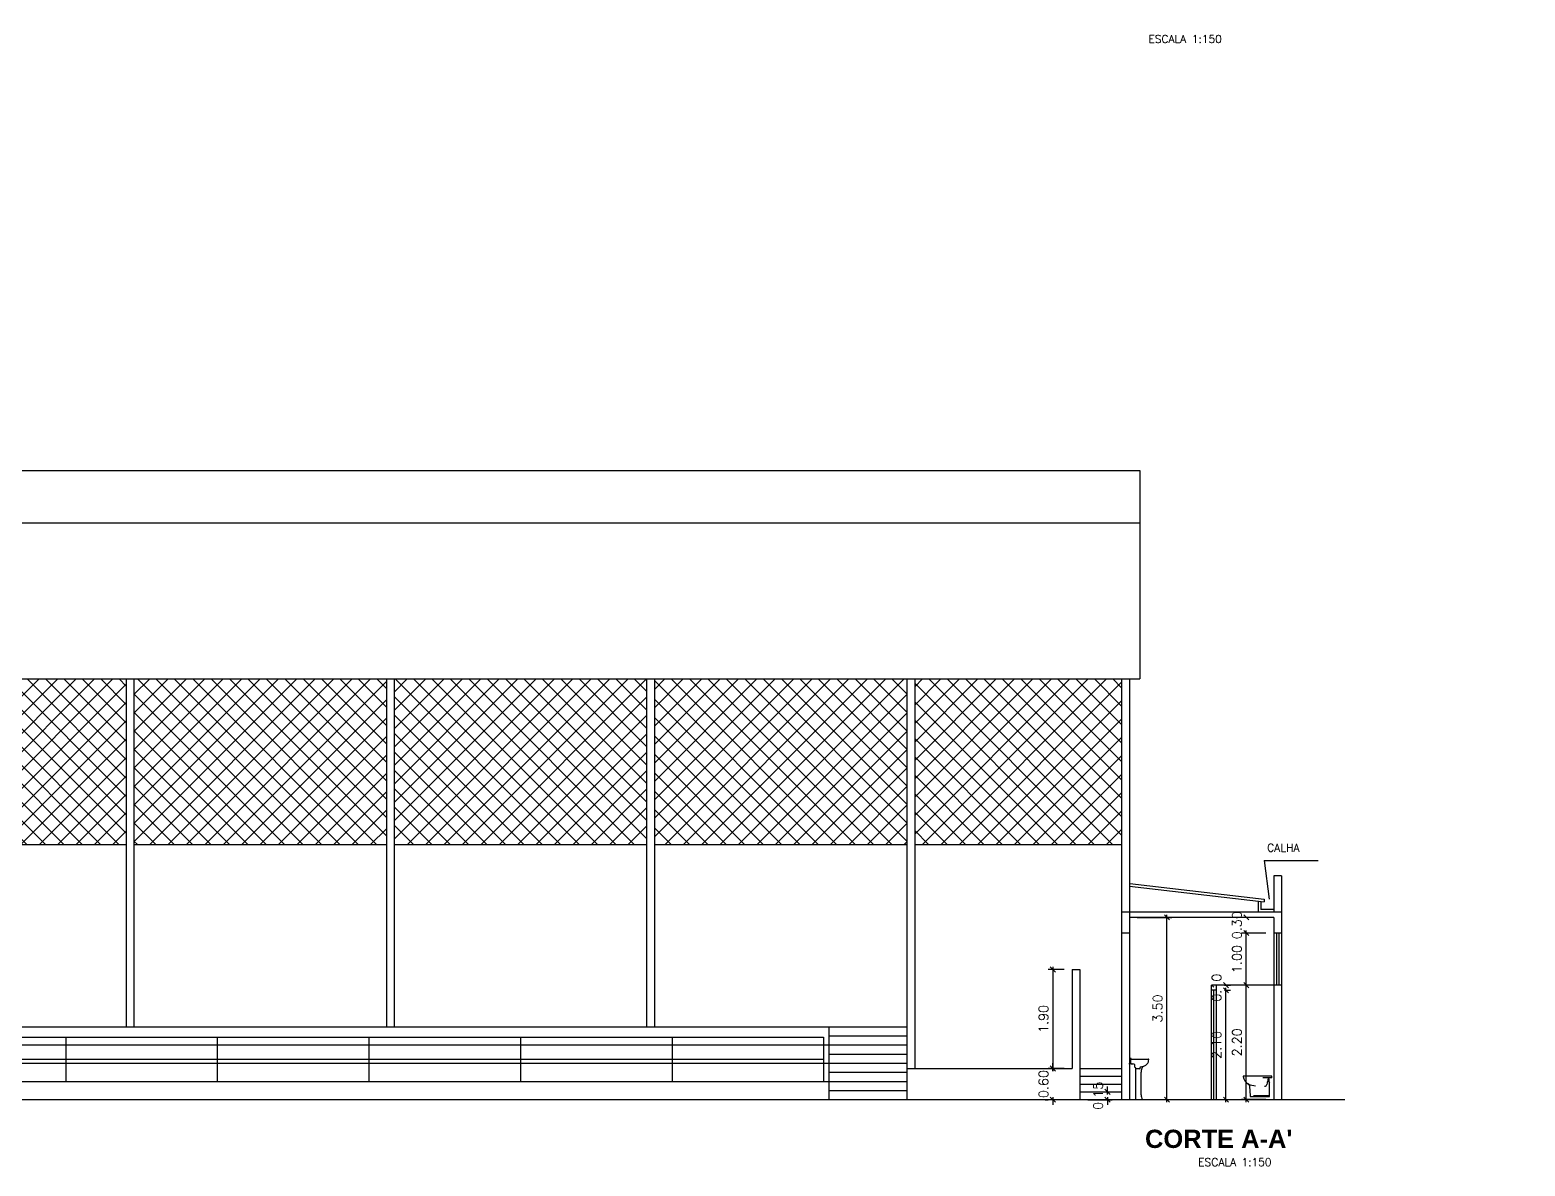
# Model space of a CAD drawing. Extents: x -5 to 99, y -57 to 8.
# Drawn here: x 28.4 to 57.13, y -50.78 to -28.96 of the extents above; entities that cross this region are included whole.
import ezdxf
from ezdxf.enums import TextEntityAlignment as Align

# ---------------------------------------------------------------- set-up
doc = ezdxf.new("R2010")
doc.units = 0
doc.header["$LTSCALE"] = 2
doc.header["$MEASUREMENT"] = 0
doc.header["$PDMODE"] = 3
doc.layers.get('0').update_dxf_attribs({"linetype": 'CONTINUOUS'})
doc.layers.get('DEFPOINTS').update_dxf_attribs({"linetype": 'CONTINUOUS'})
for name, color, linetype in [('ACESSÓRIO', 2, 'CONTINUOUS'), ('ALVENARIA', 7, 'CONTINUOUS'), ('ALVENARIA1', 44, 'CONTINUOUS'), ('ALVENARIA2', 9, 'CONTINUOUS'), ('COBERTURA', 6, 'CONTINUOUS'), ('COTA', 1, 'CONTINUOUS'), ('HATCH', 30, 'CONTINUOUS'), ('JAPOR', 142, 'CONTINUOUS'), ('TEXTO2', 40, 'CONTINUOUS'), ('TEXTO5', 5, 'CONTINUOUS')]:
    doc.layers.add(name, color=color, linetype=linetype)
doc.styles.add('SANSSERIFBOLD', font='sasb____.pfb')
doc.styles.add('SIMPLEX', font='SIMPLEX.SHX')
doc.dimstyles.new('DIM100', dxfattribs={"dimtxt": 0.18, "dimasz": 0, "dimexe": 0.09, "dimexo": 0.15, "dimgap": 0.09, "dimtad": 1, "dimzin": 0, "dimdsep": 46, "dimtxsty": 'SIMPLEX', "dimtsz": 0.05, "dimcen": 0.09, "dimdle": 0.05, "dimadec": 0, "dimazin": 0, "dimtfac": 1, "dimtix": 1, "dimtofl": 0, "dimtmove": 2, "dimatfit": 3, "dimfxl": 1, "dimtolj": 1, "dimtzin": 0, "dimarcsym": 0})

# ---------------------------------------------------------------- blocks, each defined once
blk = doc.blocks.new('*D86')
at = {"color": 0, "linetype": 'ByBlock'}
for p, q in [((48.103, -47.463), (48.003, -47.363)), ((48.053, -47.363), (48.053, -49.363)), ((48.273, -47.413), (47.963, -47.413)), ((48.273, -49.313), (47.963, -49.313)), ((48.103, -49.363), (48.003, -49.263))]:
    blk.add_line(p, q, dxfattribs=at)
at = {"layer": 'DEFPOINTS', "color": 0, "linetype": 'ByBlock'}
for p in [(48.423, -47.413), (48.053, -49.313), (48.423, -49.313)]:
    blk.add_point(p, dxfattribs=at)
at = {"color": 0, "linetype": 'ByBlock', "style": 'SIMPLEX'}
blk.add_text('1.90', height=0.18, rotation=90, dxfattribs=at).set_placement((47.873, -48.363), align=Align.MIDDLE_CENTER)
blk = doc.blocks.new('*D87')
at = {"color": 0, "linetype": 'ByBlock'}
for p, q in [((48.273, -49.313), (47.963, -49.313)), ((48.103, -49.363), (48.003, -49.263)), ((48.053, -49.363), (48.053, -49.213)), ((47.903, -49.913), (47.963, -49.913)), ((48.103, -49.963), (48.003, -49.863)), ((48.053, -49.863), (48.053, -50.013))]:
    blk.add_line(p, q, dxfattribs=at)
at = {"layer": 'DEFPOINTS', "color": 0, "linetype": 'ByBlock'}
for p in [(48.423, -49.313), (48.053, -49.913), (48.053, -49.913)]:
    blk.add_point(p, dxfattribs=at)
at = {"color": 0, "linetype": 'ByBlock', "style": 'SIMPLEX'}
blk.add_text('0.60', height=0.18, rotation=90, dxfattribs=at).set_placement((47.873, -49.613), align=Align.MIDDLE_CENTER)
blk = doc.blocks.new('*D88')
at = {"color": 0, "linetype": 'ByBlock'}
for p, q in [((49.102, -49.813), (49.102, -49.663)), ((48.723, -49.763), (49.192, -49.763)), ((48.723, -49.913), (49.192, -49.913)), ((49.152, -49.813), (49.052, -49.713)), ((49.152, -49.963), (49.052, -49.863)), ((49.102, -49.863), (49.102, -50.013))]:
    blk.add_line(p, q, dxfattribs=at)
at = {"layer": 'DEFPOINTS', "color": 0, "linetype": 'ByBlock'}
for p in [(48.573, -49.763), (48.573, -49.913), (49.102, -49.763)]:
    blk.add_point(p, dxfattribs=at)
at = {"color": 0, "linetype": 'ByBlock', "style": 'SIMPLEX'}
blk.add_text('0.15', height=0.18, rotation=90, dxfattribs=at).set_placement((48.922, -49.838), align=Align.MIDDLE_CENTER)
blk = doc.blocks.new('*D246')
at = {"color": 0, "linetype": 'ByBlock'}
for p, q in [((58.822, -46.055), (58.722, -45.955)), ((58.772, -49.555), (58.772, -45.955)), ((58.199, -46.005), (58.862, -46.005)), ((58.199, -49.505), (58.862, -49.505)), ((58.822, -49.555), (58.722, -49.455))]:
    blk.add_line(p, q, dxfattribs=at)
at = {"layer": 'DEFPOINTS', "color": 0, "linetype": 'ByBlock'}
for p in [(58.049, -46.005), (58.772, -46.005), (58.049, -49.505)]:
    blk.add_point(p, dxfattribs=at)
at = {"color": 0, "linetype": 'ByBlock', "insert": (58.592, -47.755), "char_height": 0.18, "attachment_point": 5, "rotation": 90, "style": 'SIMPLEX'}
blk.add_mtext('\\A1;3.50', dxfattribs=at)
blk = doc.blocks.new('*D248')
at = {"color": 0, "linetype": 'ByBlock'}
for p, q in [((60.674, -46.305), (60.206, -46.305)), ((60.346, -46.355), (60.246, -46.255)), ((60.296, -47.355), (60.296, -46.255)), ((60.346, -47.355), (60.246, -47.255))]:
    blk.add_line(p, q, dxfattribs=at)
at = {"layer": 'DEFPOINTS', "color": 0, "linetype": 'ByBlock'}
for p in [(60.296, -46.305), (60.824, -46.305), (60.824, -47.305)]:
    blk.add_point(p, dxfattribs=at)
at = {"color": 0, "linetype": 'ByBlock', "insert": (60.116, -46.805), "char_height": 0.18, "attachment_point": 5, "rotation": 90, "style": 'SIMPLEX'}
blk.add_mtext('\\A1;1.00', dxfattribs=at)
blk = doc.blocks.new('*D247')
at = {"color": 0, "linetype": 'ByBlock'}
for p, q in [((59.955, -47.355), (59.855, -47.255)), ((59.955, -47.455), (59.855, -47.355)), ((59.874, -47.305), (59.995, -47.305))]:
    blk.add_line(p, q, dxfattribs=at)
at = {"layer": 'DEFPOINTS', "color": 0, "linetype": 'ByBlock'}
for p in [(59.724, -47.305), (59.905, -47.305), (59.724, -47.405)]:
    blk.add_point(p, dxfattribs=at)
at = {"color": 0, "linetype": 'ByBlock', "insert": (59.725, -47.355), "char_height": 0.18, "attachment_point": 5, "rotation": 90, "style": 'SIMPLEX'}
blk.add_mtext('\\A1;0.10', dxfattribs=at)
blk = doc.blocks.new('*D250')
at = {"color": 0, "linetype": 'ByBlock'}
for p, q in [((60.674, -47.305), (60.206, -47.305)), ((60.346, -47.355), (60.246, -47.255)), ((60.296, -49.555), (60.296, -47.255)), ((60.674, -49.505), (60.206, -49.505)), ((60.346, -49.555), (60.246, -49.455))]:
    blk.add_line(p, q, dxfattribs=at)
at = {"layer": 'DEFPOINTS', "color": 0, "linetype": 'ByBlock'}
for p in [(60.296, -47.305), (60.824, -47.305), (60.824, -49.505)]:
    blk.add_point(p, dxfattribs=at)
at = {"color": 0, "linetype": 'ByBlock', "insert": (60.116, -48.405), "char_height": 0.18, "attachment_point": 5, "rotation": 90, "style": 'SIMPLEX'}
blk.add_mtext('\\A1;2.20', dxfattribs=at)
blk = doc.blocks.new('*D249')
at = {"color": 0, "linetype": 'ByBlock'}
for p, q in [((59.955, -47.455), (59.855, -47.355)), ((59.905, -49.555), (59.905, -47.355)), ((59.874, -47.405), (59.995, -47.405)), ((59.955, -49.555), (59.855, -49.455)), ((59.874, -49.505), (59.995, -49.505))]:
    blk.add_line(p, q, dxfattribs=at)
at = {"layer": 'DEFPOINTS', "color": 0, "linetype": 'ByBlock'}
for p in [(59.724, -47.405), (59.905, -47.405), (59.724, -49.505)]:
    blk.add_point(p, dxfattribs=at)
at = {"color": 0, "linetype": 'ByBlock', "insert": (59.725, -48.455), "char_height": 0.18, "attachment_point": 5, "rotation": 90, "style": 'SIMPLEX'}
blk.add_mtext('\\A1;2.10', dxfattribs=at)
blk = doc.blocks.new('*D251')
at = {"color": 0, "linetype": 'ByBlock'}
for p, q in [((60.346, -46.055), (60.246, -45.955)), ((60.674, -46.005), (60.206, -46.005)), ((60.346, -46.355), (60.246, -46.255))]:
    blk.add_line(p, q, dxfattribs=at)
at = {"layer": 'DEFPOINTS', "color": 0, "linetype": 'ByBlock'}
for p in [(60.296, -46.005), (60.824, -46.005), (60.824, -46.305)]:
    blk.add_point(p, dxfattribs=at)
at = {"color": 0, "linetype": 'ByBlock', "insert": (60.116, -46.155), "char_height": 0.18, "attachment_point": 5, "rotation": 90, "style": 'SIMPLEX'}
blk.add_mtext('\\A1;0.30', dxfattribs=at)

msp = doc.modelspace()

# ---------------------------------------------------------------- hatches: boundary and pattern name
at = {"layer": 'HATCH'}
h = msp.add_hatch(dxfattribs=at)
h.set_pattern_fill('ANSI37', color=256, scale=2, style=0)
h.paths.add_polyline_path([(71.686, -12.668), (71.686, -8.133), (65.655, -9.291), (65.74, -12.668)])
h.paths.add_polyline_path([(45.248, -44.605), (45.248, -41.425), (40.398, -41.425), (40.398, -44.605)])
h = msp.add_hatch(dxfattribs=at)
h.set_pattern_fill('ANSI37', color=256, scale=2, style=0)
h.paths.add_polyline_path([(10.248, -44.605), (10.248, -41.425), (5.398, -41.425), (5.398, -44.605)])
h.paths.add_polyline_path([(15.248, -44.605), (15.248, -41.425), (10.398, -41.425), (10.398, -44.605)])
h.paths.add_polyline_path([(20.248, -44.605), (20.248, -41.425), (15.398, -41.425), (15.398, -44.605)])
h.paths.add_polyline_path([(25.248, -44.605), (25.248, -41.425), (20.398, -41.425), (20.398, -44.605)])
h.paths.add_polyline_path([(30.248, -44.605), (30.248, -41.425), (25.398, -41.425), (25.398, -44.605)])
h.paths.add_polyline_path([(35.248, -44.605), (35.248, -41.425), (30.398, -41.425), (30.398, -44.605)])
h.paths.add_polyline_path([(35.398, -44.605), (40.248, -44.605), (40.248, -41.425), (35.398, -41.425)])
h.paths.add_polyline_path([(45.248, -44.605), (45.248, -41.425), (40.398, -41.425), (40.398, -44.605)])
h.paths.add_polyline_path([(49.373, -44.605), (49.373, -41.425), (45.398, -41.425), (45.398, -44.605)])
h.paths.add_polyline_path([(10.962, -43.318), (10.962, -42.713), (11.232, -42.713), (11.232, -43.318)], flags=24)

# ---------------------------------------------------------------- linework, layer by layer
at = {"layer": 'ACESSÓRIO'}
for p, q in [((49.541, -48.816), (49.511, -48.816)), ((49.541, -48.721), (49.541, -48.721)), ((49.546, -48.716), (49.546, -48.716)), ((49.549, -48.806), (49.549, -48.721)), ((49.551, -48.806), (49.551, -48.721)), ((49.554, -48.716), (49.554, -48.716)), ((49.559, -48.721), (49.559, -48.721)), ((49.559, -48.816), (49.588, -48.816)), ((49.564, -48.726), (49.889, -48.726)), ((49.629, -48.881), (49.629, -48.839)), ((49.639, -48.891), (49.639, -48.891)), ((49.649, -48.909), (49.649, -48.901)), ((49.649, -49.511), (49.649, -48.913)), ((49.727, -48.911), (49.651, -48.911)), ((49.729, -48.909), (49.729, -48.886)), ((49.749, -49.41), (49.749, -48.98)), ((52.261, -49.054), (51.717, -49.054)), ((52.261, -49.086), (52.087, -49.086)), ((52.187, -49.086), (52.177, -49.162)), ((52.196, -49.1), (52.186, -49.1)), ((52.209, -49.168), (52.209, -49.112)), ((52.261, -49.086), (52.261, -49.054)), ((51.852, -49.424), (51.838, -49.253)), ((52.208, -49.168), (52.177, -49.162)), ((52.218, -49.443), (52.218, -49.18)), ((49.769, -49.509), (49.649, -49.511)), ((51.847, -49.443), (52.218, -49.443)), ((51.909, -49.428), (52.218, -49.428))]:
    msp.add_line(p, q, dxfattribs=at)
for centre, radius, start, end in [((49.536, -48.721), 0.0049, 270, 0), ((49.546, -48.721), 0.0049, 90, 180), ((49.541, -48.806), 0.01, 270, 0), ((49.546, -48.721), 0.0049, 0, 90), ((49.554, -48.721), 0.0049, 90, 180), ((49.559, -48.806), 0.01, 180, 270), ((49.554, -48.721), 0.0049, 0, 90), ((49.564, -48.721), 0.0049, 180, 270), ((49.581, -48.887), 0.071, 50.8915, 83.7576), ((49.619, -48.839), 0.01, 0, 50.8915), ((49.74, -48.695), 0.177, 289.3679, 310.0992), ((49.784, -48.746), 0.11, 309.6966, 342.1649), ((49.658, -48.711), 0.24, 343.4177, 353.9444), ((49.889, -48.734), 0.008, 346.042, 90), ((49.639, -48.881), 0.01, 180, 270), ((49.639, -48.901), 0.0098, 0, 90), ((49.651, -48.909), 0.002, 180, 270), ((49.651, -48.913), 0.002, 90, 180), ((49.727, -48.909), 0.002, 270, 0), ((49.739, -48.886), 0.01, 101.2505, 180), ((49.704, -48.6), 0.278, 276.7684, 289.8357), ((49.937, -48.978), 0.188, 145.3168, 180.6118), ((49.781, -48.87), 0.002, 325.3168, 105.8395), ((49.788, -48.864), 0.004, 211.2897, 3.7769), ((51.717, -49.059), 0.00515, 90, 183.0803), ((51.881, -49.05), 0.169, 183.0803, 246.6111), ((52.206, -49.093), 0.0103, 137.1526, 220.9231), ((52.196, -49.112), 0.0129, 0, 90), ((50.011, -49.41), 0.262, 180, 202.3313), ((51.773, -49.258), 0.0651, 4.8087, 62.5177), ((51.95, -48.924), 0.313, 244.1668, 269.5344), ((52.122, -49.202), 0.0469, 267.7916, 344.9433), ((51.768, -49.107), 0.414, 344.9433, 352.6274), ((52.206, -49.18), 0.0129, 0, 79.3803), ((51.823, -49.426), 0.0301, 325.2823, 4.8088)]:
    msp.add_arc(centre, radius, start, end, dxfattribs=at)
at = {"layer": 'ALVENARIA'}
for p, q in [((25.398, -44.605), (30.248, -44.605)), ((30.398, -44.605), (35.248, -44.605)), ((35.398, -44.605), (40.248, -44.605)), ((40.398, -44.605), (45.248, -44.605)), ((45.398, -44.605), (49.373, -44.605)), ((49.523, -46.305), (49.373, -46.305)), ((52.448, -46.305), (52.298, -46.305)), ((52.448, -47.305), (52.298, -47.305))]:
    msp.add_line(p, q, dxfattribs=at)
at = {"layer": 'ALVENARIA1'}
for p, q in [((30.248, -41.425), (30.248, -48.105)), ((30.398, -41.425), (30.398, -48.105)), ((35.248, -41.425), (35.248, -48.105)), ((35.398, -41.425), (35.398, -48.105)), ((40.248, -41.425), (40.248, -48.105)), ((40.398, -41.425), (40.398, -48.105)), ((45.248, -41.425), (45.248, -49.505)), ((45.398, -41.425), (45.398, -48.905)), ((52.111, -44.914), (52.212, -45.656)), ((52.111, -44.914), (53.151, -44.914)), ((48.423, -47.005), (48.423, -48.905)), ((48.423, -47.005), (48.573, -47.005)), ((48.573, -47.005), (48.573, -49.505)), ((52.298, -47.305), (51.098, -47.305)), ((51.098, -47.405), (51.098, -47.305)), ((51.198, -47.405), (51.198, -47.305)), ((51.198, -47.405), (51.098, -47.405)), ((5.398, -48.105), (45.248, -48.105)), ((43.748, -48.105), (43.748, -49.505)), ((5.398, -48.455), (45.248, -48.455)), ((43.748, -48.28), (45.248, -48.28)), ((5.398, -48.805), (45.248, -48.805)), ((43.748, -48.63), (45.248, -48.63)), ((43.748, -48.98), (45.248, -48.98)), ((45.248, -48.905), (48.423, -48.905)), ((48.573, -48.905), (49.373, -48.905)), ((48.573, -49.055), (49.373, -49.055)), ((5.398, -49.155), (45.248, -49.155)), ((43.748, -49.33), (45.248, -49.33)), ((48.573, -49.205), (49.373, -49.205)), ((48.573, -49.355), (49.373, -49.355))]:
    msp.add_line(p, q, dxfattribs=at)
at = {"layer": 'ALVENARIA2'}
for p, q in [((49.373, -41.425), (49.373, -49.505)), ((49.523, -41.425), (49.523, -46.005)), ((52.298, -45.205), (52.298, -45.905)), ((52.448, -45.205), (52.298, -45.205)), ((52.448, -45.205), (52.448, -46.305)), ((52.448, -45.905), (49.373, -45.905)), ((49.523, -46.005), (49.523, -49.505)), ((52.298, -46.005), (49.523, -46.005)), ((49.523, -46.005), (49.523, -49.505)), ((49.523, -46.005), (49.523, -49.505)), ((52.298, -46.005), (52.298, -46.305)), ((49.523, -46.305), (49.523, -49.505)), ((52.298, -47.305), (52.298, -49.505)), ((52.448, -47.305), (52.448, -49.505)), ((4.467, -49.505), (52.473, -49.505)), ((52.473, -49.505), (53.666, -49.505)), ((52.473, -49.505), (52.473, -49.505)), ((52.473, -49.505), (52.473, -49.505))]:
    msp.add_line(p, q, dxfattribs=at)
at = {"layer": 'COBERTURA'}
for p, q in [((5.048, -37.425), (49.723, -37.425)), ((49.723, -37.425), (49.723, -41.425)), ((5.048, -38.425), (49.723, -38.425)), ((5.048, -41.425), (49.723, -41.425)), ((49.529, -45.356), (52.116, -45.656)), ((49.523, -45.405), (52.11, -45.705)), ((52.116, -45.656), (52.11, -45.705)), ((51.998, -45.692), (51.998, -45.905)), ((52.048, -45.698), (52.048, -45.855)), ((52.298, -45.855), (52.048, -45.855))]:
    msp.add_line(p, q, dxfattribs=at)
at = {"layer": 'JAPOR'}
for p, q in [((52.298, -46.305), (52.298, -47.305)), ((52.348, -46.305), (52.348, -47.305)), ((52.398, -46.305), (52.398, -47.305)), ((52.448, -46.305), (52.448, -47.305)), ((51.098, -49.505), (51.098, -47.405)), ((51.148, -49.505), (51.148, -47.405)), ((51.198, -49.505), (51.198, -47.405)), ((26.173, -48.305), (43.648, -48.305)), ((29.086, -48.305), (29.086, -49.155)), ((31.998, -48.305), (31.998, -49.155)), ((34.911, -48.305), (34.911, -49.155)), ((37.823, -48.305), (37.823, -49.155)), ((40.738, -48.305), (40.738, -49.155)), ((43.648, -48.305), (43.648, -49.155)), ((26.173, -48.73), (43.648, -48.73))]:
    msp.add_line(p, q, dxfattribs=at)

# ---------------------------------------------------------------- texts
at = {"layer": 'TEXTO2', "style": 'SIMPLEX'}
for s, p in [('ESCALA 1:150', (49.891, -29.209)), ('CALHA', (52.173, -44.743)), ('ESCALA 1:150', (50.847, -50.781))]:
    msp.add_text(s, height=0.15, dxfattribs=at).set_placement(p)
at = {"layer": 'TEXTO5', "style": 'SANSSERIFBOLD'}
msp.add_text("CORTE A-A'", height=0.35, dxfattribs=at).set_placement((49.824, -50.433))

# ---------------------------------------------------------------- dimensions: what is measured, and where the dimension line sits
at = {"layer": 'COTA'}
for base, p1, p2, angle, picture, middle, set_off in [((50.246, -46.005), (49.523, -49.505), (49.523, -46.005), 270, '*D246', (50.066, -47.755), (-8.526, 0)), ((48.053, -48.905), (48.423, -47.005), (48.423, -48.905), 90, '*D86', (47.873, -46.455), (0, 0.407)), ((51.379, -47.405), (51.198, -49.505), (51.198, -47.405), 270, '*D249', (51.199, -48.455), (-8.526, 0)), ((51.771, -47.305), (52.298, -49.505), (52.298, -47.305), 270, '*D250', (51.591, -48.405), (-8.526, 0)), ((48.053, -49.505), (48.423, -48.905), (48.053, -49.505), 90, '*D87', (47.873, -47.705), (0, 0.407)), ((49.102, -49.355), (48.573, -49.505), (48.573, -49.355), 90, '*D88', (48.922, -47.93), (0, 0.407))]:
    dim = msp.add_linear_dim(base=base, p1=p1, p2=p2, angle=angle, dimstyle='DIM100', dxfattribs=at)
    dim.commit()
    dim.dimension.update_dxf_attribs({"geometry": picture, "text_midpoint": middle, "insert": set_off})
for base, p1, p2, picture, middle in [((51.771, -46.005), (52.298, -46.305), (52.298, -46.005), '*D251', (51.591, -46.155)), ((51.771, -46.305), (52.298, -47.305), (52.298, -46.305), '*D248', (51.591, -46.805)), ((51.379, -47.305), (51.198, -47.405), (51.198, -47.305), '*D247', (51.199, -47.355))]:
    dim = msp.add_linear_dim(base=base, p1=p1, p2=p2, angle=270, dimstyle='DIM100', override={"dimse1": 1}, dxfattribs=at)
    dim.commit()
    dim.dimension.update_dxf_attribs({"geometry": picture, "text_midpoint": middle, "insert": (-8.526, 0)})

doc.saveas('drawing.dxf')
